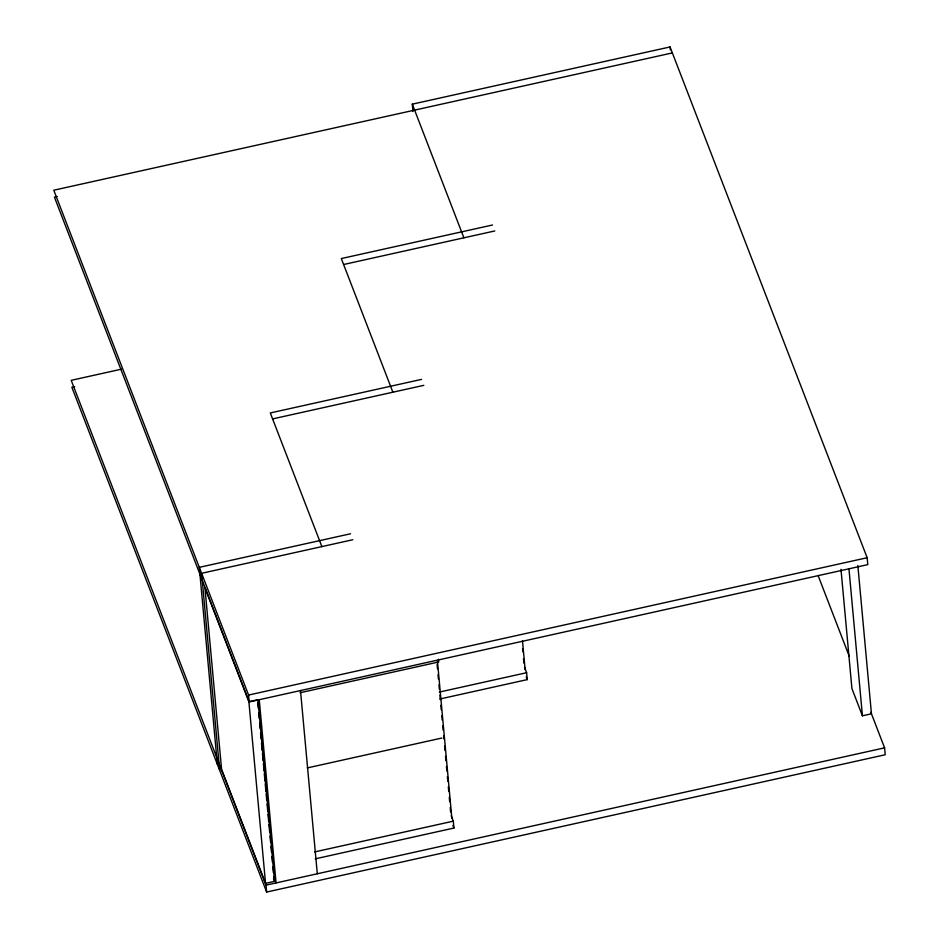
<?xml version="1.0" encoding="UTF-8"?>
<svg xmlns="http://www.w3.org/2000/svg" width="939" height="939" viewBox="0 0 939 939"><rect width="100%" height="100%" fill="white"/><g stroke="black" fill="none" stroke-linecap="round" stroke-linejoin="round"><path stroke-width="1.41" d="M412.984 111.459L412.315 104.159L670.059 46.95L867.155 557.731L867.789 564.632L249.211 701.938L54.415 197.108L57.279 196.474M672.359 52.913L53.781 190.218L248.577 695.048L249.211 701.938M492.517 224.996L341.315 258.554L392.878 392.209M343.615 264.516L494.818 230.947M121.331 369.203L71.211 380.33L266.007 885.16L266.641 892.05L885.219 754.745L884.585 747.843L870.864 712.278M74.709 386.586L71.845 387.22L266.641 892.05M421.517 379.391L270.303 412.949L321.877 546.604M272.603 418.911L423.818 385.342M350.505 533.786L199.303 567.344L217.367 764.358M352.806 539.737L201.603 573.306L219.667 770.309M248.577 695.048L867.155 557.731M257.908 699.708L274.564 881.345L265.549 883.341L221.592 769.44L204.937 587.802L248.882 701.703L256.617 699.989M300.034 692.747L438.713 661.972L438.454 659.213M439.405 692.066L526.615 672.711L527.249 679.613L440.039 698.968M307.264 767.926L441.858 738.042M840.98 569.316L851.919 688.557L862.425 715.8L871.451 713.793L857.847 565.478M314.635 851.931L453.314 821.156L453.948 828.045L315.269 858.833M266.007 885.16L884.585 747.843M818.08 575.466L849.22 656.185M412.315 104.159L463.889 237.813M524.549 667.336L526.615 672.711M526.216 676.925L527.249 679.613M451.236 815.768L453.314 821.156M452.903 825.358L453.948 828.045M273.765 876.967L276.066 882.918L259.258 699.708M273.519 878.634L274.564 881.345M848.962 568.928L862.425 715.8M670.059 46.95L670.329 49.873M522.471 640.609L525.136 669.66M522.553 648.567L522.847 651.807M523.481 658.732L523.88 663.087M437.445 661.209L451.835 818.104M437.081 664.436L437.492 668.814M438.02 674.66L438.419 679.038M438.959 684.883L439.358 689.261M439.898 695.095L440.321 699.672M440.837 705.318L441.248 709.837M441.776 715.541L442.187 720.002M442.715 725.765L443.114 730.178M443.642 735.988L443.912 738.911M444.581 746.153L444.98 750.519M445.509 756.329L445.931 760.813M446.448 766.494L446.858 771.036M447.375 776.659L447.797 781.26M448.314 786.835L448.736 791.483M449.276 797.328L449.675 801.706M450.215 807.552L450.614 811.93M300.492 690.552L317.3 873.775M257.755 702.478L258.295 708.288M258.695 712.654L259.223 718.464M259.622 722.83L260.162 728.652M260.561 733.007L261.089 738.829M261.488 743.183L262.157 750.461M262.427 753.371L263.096 760.637M263.366 763.548L264.023 770.813M264.293 773.724L264.962 780.99M265.232 783.901L265.89 791.178M266.16 794.077L266.699 799.899M267.099 804.265L267.768 811.531M268.026 814.442L268.695 821.707M268.965 824.618L269.634 831.884M270.033 836.25L270.561 842.072M270.96 846.426L271.5 852.248M271.899 856.603L272.427 862.425M272.826 866.791L273.366 872.601M248.882 701.703L265.549 883.341"/></g></svg>
